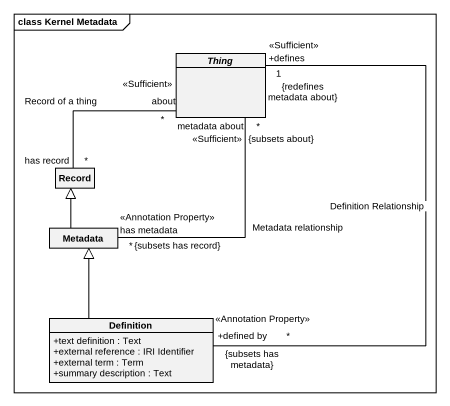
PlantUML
@startuml
mainframe class Kernel Metadata
hide circle
hide empty members
skinparam classAttributeIconSize 0
abstract class Thing
class "Record" as Record_
class Metadata
class Definition {
  +text definition : Text
  +external reference : IRI Identifier
  +external term : Term
  +summary description : Text
}
Record_ "has record\n*" -up- "about\n<<Sufficient>>\n*" Thing : Record of a thing
Metadata "has metadata\n<<Annotation Property>>\n*\n{subsets has record}" -up- "metadata about\n<<Sufficient>>\n*\n{subsets about}" Thing : Metadata relationship
Metadata -up-|> Record_
Definition "+defined by\n<<Annotation Property>>\n*\n{subsets has metadata}" -up- "+defines\n<<Sufficient>>\n1\n{redefines metadata about}" Thing : Definition Relationship
Definition -up-|> Metadata
@enduml
